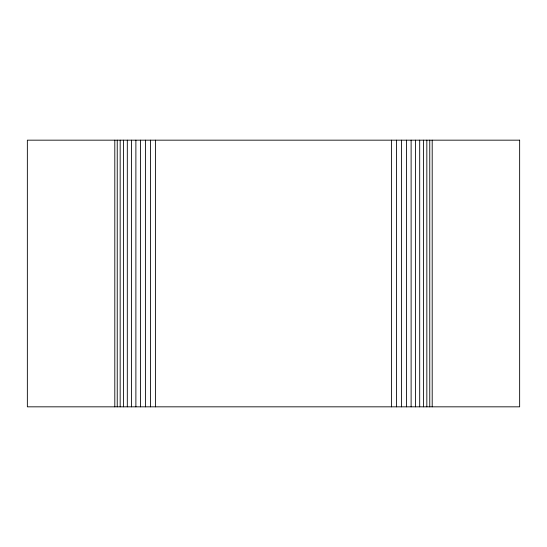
<?xml version="1.0" encoding="UTF-8"?>
<svg xmlns="http://www.w3.org/2000/svg" width="547" height="547" viewBox="0 0 547 547"><rect width="100%" height="100%" fill="white"/><g stroke="black" fill="none" stroke-linecap="round" stroke-linejoin="round"><path stroke-width="0.82" d="M432.198 140.169L432.198 406.831M429.757 140.169L429.757 406.831M426.831 140.169L426.831 406.831M423.46 140.169L423.46 406.831M419.686 140.169L419.686 406.831M415.549 140.169L415.549 406.831M411.118 140.169L411.118 406.831M406.435 140.169L406.435 406.831M401.56 140.169L401.56 406.831M396.561 140.169L396.561 406.831M391.502 140.169L391.502 406.831M155.498 140.169L155.498 406.831M150.439 140.169L150.439 406.831M145.44 140.169L145.44 406.831M140.565 140.169L140.565 406.831M135.882 140.169L135.882 406.831M131.451 140.169L131.451 406.831M127.314 140.169L127.314 406.831M123.54 140.169L123.54 406.831M120.169 140.169L120.169 406.831M117.243 140.169L117.243 406.831M114.802 140.169L114.802 406.831M519.65 140.169L27.35 140.169L27.35 406.831L519.65 406.831L519.65 140.169"/></g></svg>
